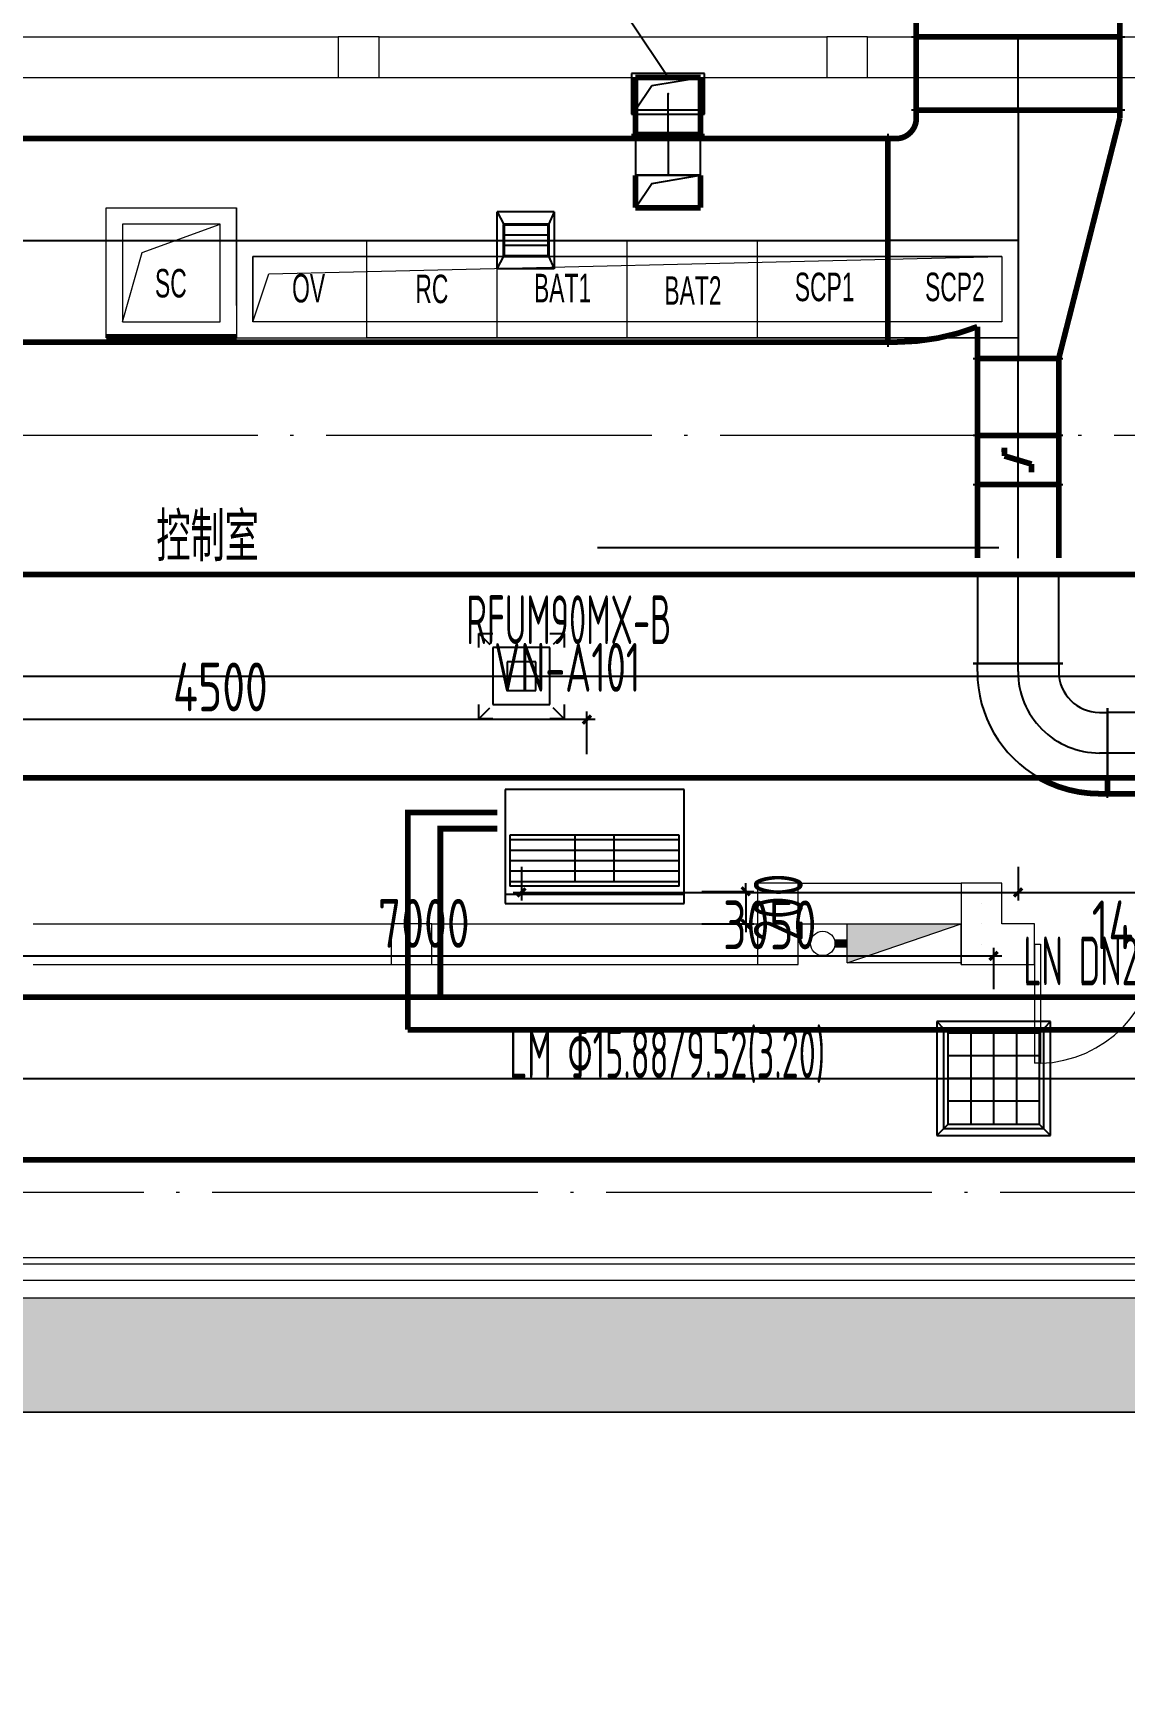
# Model space of a CAD drawing. Extents: x 4 to 13611208, y -605838 to 574722.
# Drawn here: x 13216997 to 13223704, y 181840 to 191983 of the extents above; entities that cross this region are included whole.
import ezdxf
from ezdxf.enums import TextEntityAlignment as Align

# ---------------------------------------------------------------- set-up
doc = ezdxf.new("R2010")
doc.units = 0
doc.header["$LTSCALE"] = 1000
doc.header["$MEASUREMENT"] = 0
for name, pattern in [('CENTER2', [28.575000000000003, 19.05, -3.175, 3.175, -3.175]), ('DASH', [0.35, 0.25, -0.1]), ('DOTE', [2.4200000000000004, 2, -0.2, 0.02, -0.2])]:
    doc.linetypes.add(name, pattern=pattern)
for name, color, linetype in [('DUCT-K-P中心线', 5, 'CENTER2'), ('DUCT-K-P标注', 7, 'Continuous'), ('DUCT-K-P法兰', 2, 'Continuous'), ('DUCT-K-P管', 191, 'Continuous'), ('DUCT-K-P管立管', 31, 'Continuous'), ('DUCT-K-P管端线', 2, 'Continuous'), ('DUCT-K-P风口', 7, 'Continuous'), ('DUCT-K-S中心线', 5, 'CENTER2'), ('DUCT-K-S管', 40, 'Continuous'), ('DUCT-K-S风口', 7, 'Continuous'), ('DUCT-X-S中心线', 5, 'CENTER2'), ('DUCT-X-S标注', 7, 'Continuous'), ('DUCT-X-S管', 3, 'Continuous'), ('DUCT-X-S风口', 7, 'Continuous'), ('Hvac-Hide', 8, 'Continuous'), ('VRV-标注', 7, 'Continuous'), ('VRV-管线', 70, 'Continuous'), ('VRV-设备', 140, 'Continuous')]:
    doc.layers.add(name, color=color, linetype=linetype)
doc.layers.add('建筑底图', color=8, linetype='Continuous', lineweight=13)
doc.styles.add('67', font='gbenor.shx', dxfattribs={"width": 0.7, "bigfont": 'hztxt.shx'})
doc.styles.add('C', font='HZTXT_E', dxfattribs={"width": 0.7, "bigfont": 'HZTXT'})
doc.styles.add('du', font='gbenor.shx', dxfattribs={"width": 0.8, "bigfont": 'hztxt.shx'})
doc.dimstyles.new('67', dxfattribs={"dimscale": 100, "dimtxt": 3, "dimasz": 0.5, "dimexe": 0.5, "dimexo": 2, "dimgap": 0.5, "dimtad": 2, "dimdec": 0, "dimrnd": 5, "dimzin": 0, "dimdsep": 46, "dimtxsty": 'du', "dimblk": 'ARCHTICK', "dimcen": 0, "dimdle": 0.5, "dimclrd": 256, "dimclre": 256, "dimclrt": 256, "dimazin": 0, "dimtfac": 1, "dimtdec": 0, "dimtix": 1, "dimtmove": 2, "dimatfit": 3, "dimfxl": 100, "dimtolj": 1, "dimtzin": 0, "dimlwd": -1, "dimlwe": -1, "dimarcsym": 0})

# ---------------------------------------------------------------- blocks, each defined once
blk = doc.blocks.new('3#消火栓')
at = {"ltscale": 3.5}
blk.add_hatch(color=256, dxfattribs=at).paths.add_polyline_path([(-350.0000045262278, 239.9999911990017), (-350, -8.800998352290614e-06), (349.9999954737722, 240.0000088009983)])
blk.add_line((-350, -8.800998330116272e-06), (349.9999954737723, 240.0000088009983))
blk.add_lwpolyline([(-350.0000045262277, 239.9999911990017), (349.9999954737723, 240.0000088009983), (350, 8.800998330116272e-06), (-350, -8.800998330116272e-06)], close=True)
at = {"const_width": 49.99999999999997}
blk.add_lwpolyline([(-350.0000022631139, 119.9999911990017), (-425.0000022631139, 119.9999893130735)], dxfattribs=at)
blk.add_circle((-500.0000022631139, 119.9999874271452), 75)
blk = doc.blocks.new('$DorLib2D$00000002')
for p, q in [((-0.5, -5.684341886080802e-17), (-0.5000000000000007, 0.4875)), ((-0.4750000000000007, 0.4875), (-0.5000000000000007, 0.4875)), ((-0.475, -2.842170943040401e-17), (-0.4750000000000007, 0.4875)), ((0.475, -2.842170943040401e-17), (0.4750000000000007, 0.4875)), ((0.4750000000000007, 0.4875), (0.5000000000000007, 0.4875)), ((0.5, -5.684341886080802e-17), (0.5000000000000007, 0.4875)), ((-0.5, -5.684341886080802e-17), (-0.475, -2.842170943040401e-17)), ((0.5, -5.684341886080802e-17), (0.475, -2.842170943040401e-17))]:
    blk.add_line(p, q)
at = {"lineweight": 13}
for centre, start, end in [((-0.4875, -4.263256414560601e-17), 0, 88.53071641864632), ((0.4875, -4.263256414560601e-17), 91.4692835813537, 180)]:
    blk.add_arc(centre, 0.4875, start, end, dxfattribs=at)
blk = doc.blocks.new('_FZH')
blk.add_lwpolyline([(-0.5, -0.5), (0.5, -0.5), (0.5000000000000001, 0.5), (-0.4999999999999999, 0.5)], close=True)
blk = doc.blocks.new('fnf')
for p, q in [((0, -500), (0, 600)), ((0, 600), (699.9999999459833, 600)), ((55.82597566721961, 600), (55.82597566721961, -500)), ((105.7630497701466, 570), (105.7630497701466, -470)), ((105.7630497701466, 570), (419.6532298456877, 570)), ((134.2985206861049, 570), (134.2985206861049, -470)), ((198.503330247011, 570), (198.503330247011, -470)), ((262.7081398079172, 570), (262.7081398079172, -470)), ((326.9129493688233, 570), (326.9129493688233, -470)), ((391.1177589297295, 570), (391.1177589297295, -470)), ((419.6532298456877, 570), (419.6532298456877, -470)), ((699.9999999459833, 600), (699.9999999459833, -500)), ((134.2985206861049, 170), (419.6532298456877, 170)), ((134.2985206861049, -70), (419.6532298456877, -70)), ((699.9999999459833, -500), (0, -500)), ((419.6532298456877, -470), (105.7630497701466, -470))]:
    blk.add_line(p, q)
blk = doc.blocks.new('_ArchTick')
at = {"color": 0, "linetype": 'ByBlock', "const_width": 0.4}
blk.add_lwpolyline([(-0.5, -0.5), (0.5, 0.5)], dxfattribs=at)
blk = doc.blocks.new('*D387')
at = {"layer": 'DUCT-K-P标注', "transparency": 16777216}
for p, q in [((13219997.26376572, 186860.2099365363), (13219997.26376572, 186653.5567032024)), ((13223047.16620998, 186860.2099365363), (13223047.16620998, 186653.5567032024)), ((13219947.26376572, 186703.5567032024), (13223097.16620998, 186703.5567032024))]:
    blk.add_line(p, q, dxfattribs=at)
at = {"layer": 'DUCT-K-P标注', "transparency": 16777216, "xscale": 50, "yscale": 50, "zscale": 50, "rotation": 180}
blk.add_blockref('_ArchTick', (13219997.26376572, 186703.5567032024), dxfattribs=at)
at = {"layer": 'DUCT-K-P标注', "transparency": 16777216, "xscale": 50, "yscale": 50, "zscale": 50}
blk.add_blockref('_ArchTick', (13223047.16620998, 186703.5567032024), dxfattribs=at)
at = {"layer": 'DUCT-K-P标注', "transparency": 16777216, "insert": (13221522.21498785, 186503.5567032024), "char_height": 300, "attachment_point": 5, "style": 'du'}
blk.add_mtext('\\A1;3050', dxfattribs=at)
blk = doc.blocks.new('*D388')
at = {"layer": 'DUCT-K-P标注', "transparency": 16777216}
for p, q in [((13223047.16620998, 186860.2099365363), (13223047.16620998, 186653.5567032024)), ((13224497.36620976, 186860.2099365364), (13224497.36620976, 186653.5567032024)), ((13222997.16620998, 186703.5567032024), (13224547.36620976, 186703.5567032024))]:
    blk.add_line(p, q, dxfattribs=at)
at = {"layer": 'DUCT-K-P标注', "transparency": 16777216, "xscale": 50, "yscale": 50, "zscale": 50, "rotation": 180}
blk.add_blockref('_ArchTick', (13223047.16620998, 186703.5567032024), dxfattribs=at)
at = {"layer": 'DUCT-K-P标注', "transparency": 16777216, "xscale": 50, "yscale": 50, "zscale": 50}
blk.add_blockref('_ArchTick', (13224497.36620976, 186703.5567032024), dxfattribs=at)
at = {"layer": 'DUCT-K-P标注', "transparency": 16777216, "insert": (13223772.26620987, 186503.5567032024), "char_height": 300, "attachment_point": 5, "style": 'du'}
blk.add_mtext('\\A1;1450', dxfattribs=at)
blk = doc.blocks.new('*D717')
at = {"layer": 'DUCT-X-S标注', "transparency": 16777216}
for p, q in [((13215897.36620977, 186109.5116762939), (13215897.36620977, 186363)), ((13222897.39856081, 186109.5116762939), (13222897.39856081, 186363)), ((13215847.36620977, 186313), (13222947.39856081, 186313))]:
    blk.add_line(p, q, dxfattribs=at)
at = {"layer": 'DUCT-X-S标注', "transparency": 16777216, "xscale": 50, "yscale": 50, "zscale": 50, "rotation": 180}
blk.add_blockref('_ArchTick', (13215897.36620977, 186313), dxfattribs=at)
at = {"layer": 'DUCT-X-S标注', "transparency": 16777216, "xscale": 50, "yscale": 50, "zscale": 50}
blk.add_blockref('_ArchTick', (13222897.39856081, 186313), dxfattribs=at)
at = {"layer": 'DUCT-X-S标注', "transparency": 16777216, "insert": (13219397.38238529, 186513), "char_height": 300, "attachment_point": 5, "style": 'du'}
blk.add_mtext('\\A1;7000', dxfattribs=at)
blk = doc.blocks.new('*D1916')
at = {"layer": 'VRV-标注', "transparency": 16777216}
for p, q in [((13220448.97767791, 187765.5564118185), (13215847.36620402, 187765.5564118185)), ((13215897.36620402, 187540.6912491947), (13215897.36620402, 187815.5564118185)), ((13220398.97767791, 187553.3267990359), (13220398.97767791, 187815.5564118185))]:
    blk.add_line(p, q, dxfattribs=at)
at = {"layer": 'VRV-标注', "transparency": 16777216, "xscale": 50, "yscale": 50, "zscale": 50, "rotation": 180}
blk.add_blockref('_ArchTick', (13215897.36620402, 187765.5564118185), dxfattribs=at)
at = {"layer": 'VRV-标注', "transparency": 16777216, "xscale": 50, "yscale": 50, "zscale": 50}
blk.add_blockref('_ArchTick', (13220398.97767791, 187765.5564118185), dxfattribs=at)
at = {"layer": 'VRV-标注', "transparency": 16777216, "insert": (13218148.17194097, 187965.5564118185), "char_height": 300, "attachment_point": 5, "style": 'du'}
blk.add_mtext('\\A1;4500', dxfattribs=at)
blk = doc.blocks.new('*D1927')
at = {"layer": 'VRV-标注', "transparency": 16777216}
for p, q in [((13221374.38571003, 186709.735961463), (13221374.38571003, 186759.735961463)), ((13221105.18549291, 186709.735961463), (13221424.38571003, 186709.735961463)), ((13221374.38571003, 186709.735961463), (13221374.38571003, 186509.514685582)), ((13221105.18549291, 186509.514685582), (13221424.38571003, 186509.514685582)), ((13221374.38571003, 186509.514685582), (13221374.38571003, 186459.514685582))]:
    blk.add_line(p, q, dxfattribs=at)
at = {"layer": 'VRV-标注', "transparency": 16777216, "xscale": 50, "yscale": 50, "zscale": 50}
for p, rotation in [((13221374.38571003, 186709.735961463), 270), ((13221374.38571003, 186509.514685582), 90)]:
    blk.add_blockref('_ArchTick', p, dxfattribs=dict(at, rotation=rotation))
at = {"layer": 'VRV-标注', "transparency": 16777216, "insert": (13221574.38571003, 186609.6253235246), "char_height": 300, "attachment_point": 5, "rotation": 90, "style": 'du'}
blk.add_mtext('\\A1;200', dxfattribs=at)
blk = doc.blocks.new('$风口$00000108')
for p, q in [((-250, 135), (-190, 75)), ((-250, -135), (-250, 135)), ((250, 135), (200, 75)), ((250, 135), (250, -135)), ((200, 25), (-190, 25)), ((-250, -135), (-190, -75)), ((200, -25), (-190, -25)), ((200, -75), (250, -135)), ((250, -135), (-250, -135))]:
    blk.add_line(p, q)
at = {"linetype": 'Continuous'}
blk.add_line((250, 135), (-250, 135), dxfattribs=at)
at = {"lineweight": 40}
for p, q in [((-190, 75), (200, 75)), ((-190, -75), (-190, 75)), ((200, 75), (200, -75)), ((-190, -75), (200, -75))]:
    blk.add_line(p, q, dxfattribs=at)
blk = doc.blocks.new('$风口$00000060')
for p, q in [((-299.9999999996071, 300.000000000131), (-199.9999999997381, 299.9999999998763)), ((-299.9999999998654, 200.0000000002619), (-299.9999999996071, 300.000000000131)), ((-299.9999999996071, 300.000000000131), (-222.7858342143918, 222.7858342143372)), ((199.9999999997381, 299.9999999995489), (299.9999999996071, 299.9999999998035)), ((299.9999999996071, 299.9999999998035), (222.7858342142099, 222.7858342141917)), ((299.9999999996071, 299.9999999998035), (299.9999999998654, 199.9999999999345)), ((-299.9999999994143, -299.9999999996071), (-299.9999999996726, -199.9999999997381)), ((-299.9999999994143, -299.9999999996071), (-222.7858342140134, -222.7858342139953)), ((299.9999999996071, -300.0000000001346), (222.7858342143918, -222.7858342143372)), ((299.9999999998654, -200.0000000002656), (299.9999999996071, -300.0000000001346)), ((-199.9999999995453, -299.9999999993524), (-299.9999999994143, -299.9999999996071)), ((299.9999999996071, -300.0000000001346), (199.9999999997381, -299.9999999998763))]:
    blk.add_line(p, q)
at = {"color": 0}
for p, q in [((-199.9999999997417, 199.9999999997381), (-199.9999999997417, -199.9999999997381)), ((199.9999999997381, 199.9999999997381), (-199.9999999997417, 199.9999999997381)), ((199.9999999997381, -199.9999999997381), (199.9999999997381, 199.9999999997381)), ((-99.99999999986903, 99.99999999986903), (-99.99999999986903, -99.99999999986903)), ((99.99999999986903, 99.99999999986903), (-99.99999999986903, 99.99999999986903)), ((99.99999999986903, -99.99999999986903), (99.99999999986903, 99.99999999986903)), ((-99.99999999986903, -99.99999999986903), (99.99999999986903, -99.99999999986903)), ((-199.9999999997417, -199.9999999997381), (199.9999999997381, -199.9999999997381))]:
    blk.add_line(p, q, dxfattribs=at)
blk = doc.blocks.new('$风口$00000107')
for p, q in [((100, 100), (-100, 100)), ((-100, 100), (-88.04565242974786, 88.02212024929759)), ((-100, 100), (-100, -100)), ((87.99858806887642, 87.99858806924021), (-88.02212024969049, 87.99858806924021)), ((-88.02212024969049, 87.99858806924021), (-88.02212024969049, -87.99858806924021)), ((-88.02212024969049, 87.99858806924021), (-80.0211789624882, 79.99764678206702)), ((79.99764678167412, 79.99764678206702), (87.99858806887642, 87.99858806924021)), ((87.99858806887642, -87.99858806924021), (87.99858806887642, 87.99858806924021)), ((100, 100), (88.02212024963228, 88.02212024929759)), ((100, -100), (100, 100)), ((-80.0211789624882, 79.99764678206702), (79.99764678167412, 79.99764678206702)), ((-80.0211789624882, -79.99764678206702), (-80.0211789624882, 79.99764678206702)), ((-40.01647252665134, 79.99764678206702), (-40.01647252665134, -79.99764678206702)), ((-0.01176609005779028, 79.99764678206702), (-0.01176609005779028, -79.99764678206702)), ((39.99294034583727, 79.99764678206702), (39.99294034583727, -79.99764678206702)), ((79.99764678167412, 79.99764678206702), (79.99764678167412, -79.99764678206702)), ((79.99764678167412, 39.99294034583727), (-80.0211789624882, 39.99294034583727)), ((79.99764678167412, -0.01176609002868645), (-80.0211789624882, -0.01176609002868645)), ((79.99764678167412, -39.99294034583727), (-80.0211789624882, -39.99294034583727)), ((-88.02212024969049, -87.99858806924021), (-80.0211789624882, -79.99764678206702)), ((-80.0211789624882, -79.99764678206702), (79.99764678167412, -79.99764678206702)), ((79.99764678167412, -79.99764678206702), (87.99858806887642, -87.99858806924021)), ((-100, -100), (-88.04565242974786, -88.02212024929759)), ((-100, -100), (100, -100)), ((87.99858806887642, -87.99858806924021), (-88.02212024969049, -87.99858806924021)), ((100, -100), (88.02212024963228, -88.02212024929759))]:
    blk.add_line(p, q)

msp = doc.modelspace()

# ---------------------------------------------------------------- hatches: boundary and pattern name
at = {"layer": 'VRV-管线', "linetype": 'Continuous'}
for points in [[(13219298.97767767, 187194.7359609375), (13219298.97767791, 187212.2359609877), (13219281.47767795, 187212.2359609375)], [(13219298.97767767, 187194.7359609375), (13219281.47767791, 187194.7359609877), (13219281.47767795, 187212.2359609375)]]:
    msp.add_hatch(color=256, dxfattribs=at).paths.add_polyline_path(points)
at = {"layer": 'VRV-管线', "linetype": 'DASH'}
for points in [[(13219498.97767803, 187094.7359602865), (13219498.97767791, 187112.2359609877), (13219481.47767791, 187112.2359602865)], [(13219498.97767803, 187094.7359602865), (13219481.47767791, 187094.7359609877), (13219481.47767791, 187112.2359602865)]]:
    msp.add_hatch(color=256, dxfattribs=at).paths.add_polyline_path(points)
at = {"layer": '建筑底图'}
h = msp.add_hatch(dxfattribs=at)
h.set_pattern_fill('钢筋混凝土', color=8, scale=100, style=0)
h.set_pattern_definition([(45, (793255.2557103541, 7.916241884231567e-09), (-176.7766952966369, 176.7766952966369), []), (49.99999999999999, (793255.2557103541, 7.916241884231567e-09), (717.2601826007534, -62.75213498259511), [75, -825]), (355, (793255.2557103541, 7.916241884231567e-09), (-138.751333613, 752.1921337000118), [60, -660]), (100.4514, (793315.0273903534, -5.229339992074529), (578.5093817140216, 689.4395420609536), [63.74019000000001, -701.142112]), (46.18420000000001, (793255.2557103541, 200.0000000079162), (1067.241048625644, -165.5190143290181), [112.5, -1237.5]), (96.6356, (793344.1924553532, 186.2066930079018), (934.6627055487033, 974.1178709004417), [95.610288, -1051.713]), (351.1842, (793255.2557103541, 200.0000000079162), (934.6619451336272, 974.1186009253246), [90, -990]), (21, (793355.2557103541, 150.0000000079162), (596.9070521184617, -402.6188906653388), [75, -825]), (326.0000000000001, (793355.2557103541, 150.0000000079162), (243.3153319215817, 725.150045046853), [60, -660]), (71.4514, (793404.9979433548, 116.4483940079226), (840.22262858149, 322.5304967099524), [63.74019000000001, -701.142112]), (37.50000000000001, (793255.2557103541, 7.916241884231567e-09), (12.15985531729067, 332.8938538313115), [0, -652, 0, -670, 0, -662.5]), (7.499999999999999, (793255.2557103541, 7.916241884231567e-09), (263.0695374421486, 394.4117118823602), [0, -382, 0, -637, 0, -252.5]), (327.5, (793032.2557103541, 7.916241884231567e-09), (533.822436172409, -22.55487173437976), [0, -250, 0, -780, 0, -1035]), (317.5, (792932.2557103541, 7.916241884231567e-09), (583.1861693423863, 100.1049823323177), [0, -325, 0, -518, 0, -735])])
h.paths.add_polyline_path([(13207597.36620497, 183509.5136078843), (13237197.36620502, 183509.5136078843), (13237197.36620502, 184209.5136078843), (13206897.36620497, 184209.5136078843), (13206897.36620497, 182659.5136078843), (13170947.36620497, 182659.5136078843), (13170947.36620497, 181959.5136078843), (13207597.36620497, 181959.5136078843)])

# ---------------------------------------------------------------- linework, layer by layer
at = {"layer": 'DUCT-K-P中心线'}
for p, q in [((13223047.16620997, 191509.7037603328), (13223047.16620999, 191959.5130755056)), ((13220897.36620982, 191360.6279763626), (13220897.36620982, 191610.6279763626)), ((13223047.16620997, 191509.5037603328), (13223047.16620994, 190709.5037603329)), ((13215747.76620959, 190709.5037603357), (13222246.96620993, 190709.5037603331)), ((13223047.16620994, 190709.5037603329), (13222247.16620993, 190709.5037603331)), ((13223047.16620994, 190709.5037603329), (13223047.16620993, 189984.5037603331)), ((13223047.16620998, 189509.9130752383), (13223047.16620993, 189984.303760333)), ((13223047.16620998, 189209.7130752383), (13223047.16620998, 189509.7130752383)), ((13223047.16620998, 188757.0203582479), (13223047.16620998, 189209.5130752383)), ((13224396.96620976, 187559.5173239772), (13223597.36620997, 187559.5173239804))]:
    msp.add_line(p, q, dxfattribs=at)
at = {"layer": 'DUCT-K-P标注', "elevation": 4149.799999999999}
msp.add_lwpolyline([(13220897.36620982, 191710.6279763626), (13220442.99781523, 192391.6148610187), (13217995.03361893, 192391.6148610187)], dxfattribs=at)
at = {"layer": 'DUCT-K-P标注'}
msp.add_lwpolyline([(13220463.5, 188821.5), (13222929.5, 188821.5)], dxfattribs=at)
at = {"layer": 'DUCT-K-P法兰'}
for p, q in [((13222392.16620999, 191959.6130755056), (13223702.16620999, 191959.6130755056)), ((13220672.36620982, 191735.6279763591), (13220672.36620982, 191485.6279763591)), ((13221122.36620982, 191735.6279763661), (13220672.36620982, 191735.6279763591)), ((13221122.36620982, 191485.6279763661), (13221122.36620982, 191735.6279763661)), ((13220672.36620982, 191485.6279763591), (13220697.36620982, 191485.6279763595)), ((13221097.36620982, 191485.6279763657), (13221122.36620982, 191485.6279763661)), ((13223702.16620997, 191509.6037603328), (13222392.16620997, 191509.6037603328)), ((13220672.36620982, 191360.5279763626), (13221122.36620982, 191360.5279763626)), ((13222247.06620993, 191364.5037603331), (13222247.06620993, 190054.5037603331)), ((13222772.16620993, 189984.4037603331), (13223322.16620993, 189984.4037603331)), ((13223322.16620998, 189509.8130752383), (13222772.16620998, 189509.8130752383)), ((13222772.16620998, 189209.6130752383), (13223322.16620998, 189209.6130752383)), ((13223597.26620997, 187284.5173239804), (13223597.26620997, 187407.0203582479))]:
    msp.add_line(p, q, dxfattribs=at)
at = {"layer": 'DUCT-K-P法兰', "color": 18, "true_color": 0x000000}
for p in [(13223047.16620999, 191959.7130755056, 4615), (13223047.16620999, 191959.5130755056, 4615), (13220897.36620982, 191610.6279763626, 3750), (13220897.36620982, 191610.6279763626, 3749.8), (13223047.16620997, 191509.7037603328, 4615), (13223047.16620997, 191509.5037603328, 4615), (13220897.36620982, 191360.6279763626, 4000), (13220897.36620982, 191360.4279763626, 4000), (13222246.96620993, 190709.5037603331, 4615), (13222247.16620993, 190709.5037603331, 4615), (13223047.16620993, 189984.5037603331, 4400), (13223047.16620993, 189984.303760333, 4400), (13223047.16620998, 189509.9130752383, 4400), (13223047.16620998, 189509.7130752383, 4400), (13223047.16620998, 189209.7130752383, 3900), (13223047.16620998, 189209.5130752383, 3900), (13223047.16620998, 188109.7173239804, 3900), (13223047.16620998, 188109.5173239804, 3900), (13223597.16620998, 187559.5173239804, 3900), (13223597.36620997, 187559.5173239804, 3900)]:
    msp.add_point(p, dxfattribs=at)
at = {"layer": 'DUCT-K-P管', "const_width": 35}
for points in [[(13222422.16620999, 191959.7130755056), (13222422.16620999, 192159.7130755056)], [(13223672.16620999, 192159.7130755056), (13223672.16620999, 191959.7130755056)], [(13223672.16620999, 191959.5130754771), (13222422.16620999, 191959.513075534)], [(13222422.16620999, 191959.513075534), (13222422.16620997, 191509.7037603613)], [(13223672.16620997, 191509.7037603043), (13223672.16620999, 191959.5130754771)], [(13220697.36620982, 191360.6279763596), (13220697.36620982, 191710.6279763596)], [(13220697.36620982, 191710.6279763596), (13221097.36620982, 191710.6279763656)], [(13221097.36620982, 191360.6279763656), (13221097.36620982, 191710.6279763656)], [(13222422.16620997, 191509.7037603613), (13223672.16620997, 191509.7037603043)], [(13222422.16620997, 191509.5037603615), (13222422.16620997, 191459.5037603284)], [(13223672.16620997, 191459.5037603041), (13223672.16620997, 191509.5037603041)], [(13223297.16620993, 189984.5037603331), (13223672.16620997, 191459.5037603041)], [(13222246.96620993, 191334.5037603331), (13215747.76620959, 191334.5037603357)], [(13221097.36620982, 191360.4279763745), (13220697.36620982, 191360.4279763507)], [(13222246.96620993, 190084.5037603331), (13222246.96620993, 191334.5037603331)], [(13222297.16620997, 191334.5037603331), (13222247.16620993, 191334.5037603331)], [(13222797.16620993, 190178.6349145758), (13222797.16620993, 189984.5037603331)], [(13215747.76620959, 190084.5037603357), (13222246.96620993, 190084.5037603331)], [(13222247.16620993, 190084.5037603331), (13222297.16620997, 190084.5037603331)], [(13223297.16620993, 189984.3037603556), (13222797.16620993, 189984.3037603105)], [(13222797.16620993, 189984.3037603105), (13222797.16620998, 189509.9130752158)], [(13223297.16620998, 189509.9130752609), (13223297.16620993, 189984.3037603556)], [(13222797.16620998, 189509.9130752158), (13223297.16620998, 189509.9130752609)], [(13222797.16620998, 189209.7130752383), (13222797.16620998, 189509.7130752383)], [(13223297.16620998, 189509.7130752383), (13223297.16620998, 189209.7130752383)], [(13222963.83287664, 189434.7130752383), (13222960.5415642, 189409.7130752383)], [(13222963.83287664, 189384.7130752383), (13222963.83287664, 189434.7130752383)], [(13223130.49954331, 189334.7130752383), (13222963.83287664, 189384.7130752383)], [(13223130.49954331, 189284.7130752383), (13223130.49954331, 189334.7130752383)], [(13223297.16620998, 189209.5130752383), (13222797.16620998, 189209.5130752383)], [(13222797.16620998, 189209.5130752383), (13222797.16620998, 188757.0203582479)], [(13223297.16620998, 188757.0203582479), (13223297.16620998, 189209.5130752383)], [(13223597.36620997, 187407.0203582479), (13223597.36620997, 187309.5173239804)], [(13223597.16620998, 187309.5173239804), (13223547.16620998, 187309.5173239804)], [(13223597.36620997, 187309.5173239804), (13224646.96620973, 187309.5173239762)]]:
    msp.add_lwpolyline(points, dxfattribs=at)
at = {"layer": 'DUCT-K-P管', "extrusion": (0, 0, -1), "const_width": 35}
for points in [[(-13222422.16620997, 191459.5037603284, 0.4142135623571376), (-13222297.16620997, 191334.5037603315)], [(-13223547.16620998, 187309.5173239804, 0.129619239143843), (-13223177.37206493, 187407.0203582482)]]:
    msp.add_lwpolyline(points, format="xyb", dxfattribs=at)
at = {"layer": 'DUCT-K-P管', "const_width": 35}
msp.add_lwpolyline([(13222297.16620997, 190084.5037603331, 0.09331155001739931), (13222797.16620993, 190178.634914576)], format="xyb", dxfattribs=at)
at = {"layer": 'DUCT-K-P管', "color": 18, "true_color": 0x000000}
for p in [(13220897.36620982, 191610.6279763626, 3750), (13223047.16620997, 191509.5037603328, 4615), (13220897.36620982, 191360.6279763626, 4000), (13222247.16620993, 190709.5037603331, 4615), (13223047.16620993, 189984.5037603331, 4400), (13223047.16620998, 189509.7130752383, 4400), (13223047.16620998, 189209.7130752383, 3900), (13223047.16620998, 188109.5173239804, 3900), (13223597.16620998, 187559.5173239804, 3900)]:
    msp.add_point(p, dxfattribs=at)
at = {"layer": 'DUCT-K-P管立管', "const_width": 35}
for points in [[(13220697.36620984, 191109.5153041147), (13220697.36620984, 190909.5153041147)], [(13221097.36620984, 190909.5153041147), (13221097.36620984, 191109.5153041147)], [(13220697.36620984, 190909.5153041147), (13221097.36620984, 190909.5153041147)]]:
    msp.add_lwpolyline(points, dxfattribs=at)
at = {"layer": 'DUCT-K-P管端线'}
for p, q in [((13222422.16620999, 191959.7130755056), (13223672.16620999, 191959.7130755056)), ((13223672.16620997, 191509.5037603041), (13222422.16620997, 191509.5037603615)), ((13221097.36620982, 191360.6279763656), (13220697.36620982, 191360.6279763596)), ((13222247.16620993, 191334.5037603331), (13222247.16620993, 190084.5037603331)), ((13220797.36620984, 191059.5153041147), (13221097.36620984, 191109.5153041147)), ((13220697.36620984, 190909.5153041147), (13220797.36620984, 191059.5153041147)), ((13222797.16620993, 189984.5037603331), (13223297.16620993, 189984.5037603331)), ((13222797.16620998, 189509.7130752383), (13223297.16620998, 189509.7130752383)), ((13223297.16620998, 189209.7130752383), (13222797.16620998, 189209.7130752383)), ((13223597.16620998, 187309.5173239804), (13223597.16620998, 187407.0203582479))]:
    msp.add_line(p, q, dxfattribs=at)
at = {"layer": 'DUCT-K-S中心线'}
msp.add_line((13215747.76620953, 188032.0203582481), (13224647.16620973, 188032.0203582405), dxfattribs=at)
at = {"layer": 'DUCT-K-S管', "const_width": 35}
for points in [[(13224647.16620973, 188657.0203582405), (13215747.76620953, 188657.0203582481)], [(13215747.76620953, 187407.0203582481), (13224647.16620973, 187407.0203582405)]]:
    msp.add_lwpolyline(points, dxfattribs=at)
at = {"layer": 'DUCT-X-S中心线'}
msp.add_line((13214425, 185559.5116762939), (13230546.9662034, 185559.5116762934), dxfattribs=at)
at = {"layer": 'DUCT-X-S管', "const_width": 35}
for points in [[(13230546.9662034, 186059.5116762934), (13214425, 186059.5116762939)], [(13214425, 185059.5116762939), (13230546.9662034, 185059.5116762934)]]:
    msp.add_lwpolyline(points, dxfattribs=at)
at = {"layer": 'Hvac-Hide'}
for p, q in [((13221097.36620982, 191710.6279763657), (13220697.36620982, 191710.6279763595)), ((13220697.36620982, 191710.6279763595), (13220697.36620982, 191510.6279763596)), ((13220697.36620982, 191510.6279763595), (13220797.36620982, 191660.627976361)), ((13220797.36620982, 191660.627976361), (13221097.36620982, 191710.6279763654)), ((13221097.36620982, 191510.6279763657), (13221097.36620982, 191710.6279763656)), ((13220697.36620982, 191510.6279763595), (13221097.36620982, 191510.6279763657)), ((13220697.36620982, 191485.6279763595), (13221097.36620982, 191485.6279763657)), ((13220697.36620983, 191334.5037603337), (13220697.36620984, 191109.5153041029)), ((13220897.36620983, 191334.5037603337), (13220897.36620984, 191109.5153041147)), ((13221097.36620984, 191109.5153041266), (13221097.36620983, 191334.5037603336)), ((13220697.36620984, 191109.5153041029), (13221097.36620984, 191109.5153041266)), ((13221097.36620984, 191109.5153041147), (13220697.36620984, 191109.5153041147)), ((13222797.16620998, 188657.0203582479), (13222797.16620998, 188109.7173239804)), ((13223047.16620998, 188109.7173239804), (13223047.16620998, 188657.0203582479)), ((13223297.16620998, 188109.7173239804), (13223297.16620998, 188657.0203582479)), ((13222772.16620998, 188109.6173239804), (13223322.16620998, 188109.6173239804)), ((13223322.16620998, 188109.6173239804), (13222772.16620998, 188109.6173239804)), ((13222797.16620998, 188109.7173239804), (13223297.16620998, 188109.7173239804)), ((13222797.16620998, 188059.5173239804), (13222797.16620998, 188109.5173239804)), ((13222797.16620998, 188109.5173239804), (13223297.16620998, 188109.5173239804)), ((13223047.16620998, 188059.5173239804), (13223047.16620998, 188109.5173239804)), ((13223297.16620998, 188109.5173239804), (13223297.16620998, 188059.5173239804)), ((13223322.16620998, 188109.6173239804), (13223322.16620998, 188109.6173239804)), ((13223547.16620998, 187809.5173239804), (13223597.16620998, 187809.5173239804)), ((13223597.16620998, 187809.5173239804), (13223597.16620998, 187559.5173239804)), ((13223597.26620997, 187834.5173239804), (13223597.26620997, 187407.0203582479)), ((13223597.26620997, 187407.0203582479), (13223597.26620997, 187834.5173239804)), ((13224296.96620976, 187809.5173239803), (13223597.36620997, 187809.5173239804)), ((13223597.36620997, 187809.5173239804), (13223597.36620997, 187407.0203582479)), ((13223597.16620998, 187559.5173239804), (13223547.16620998, 187559.5173239804)), ((13223597.16620998, 187559.5173239804), (13223597.16620998, 187407.0203582479)), ((13224296.96620976, 187559.5173239803), (13223597.36620997, 187559.5173239804))]:
    msp.add_line(p, q, dxfattribs=at)
for centre, radius, start, end in [((13223547.16620998, 188059.5173239787), 749.9999999992137, 179.9999999998688, 240.4581693678454), ((13223547.16620997, 188059.5173239778), 499.9999999974389, 179.9999999997065, 270.0000000004268), ((13223547.16620998, 188059.5173239806), 250, 180.0000000000533, 270)]:
    msp.add_arc(centre, radius, start, end, dxfattribs=at)
at = {"layer": 'VRV-管线', "linetype": 'Continuous', "const_width": 35}
for points in [[(13219298.97767791, 187194.7359609877), (13219848.97767791, 187194.7359609877)], [(13219298.97767791, 185859.7359684658), (13219298.97767791, 187194.7359609877)], [(13219298.97767791, 185859.5136328399), (13225977.36620003, 185859.5136328399)]]:
    msp.add_lwpolyline(points, dxfattribs=at)
at = {"layer": 'VRV-管线', "linetype": 'DASH', "const_width": 35}
for points in [[(13219498.97767791, 187094.7359609877), (13219848.97767791, 187094.7359609877)], [(13219498.97767791, 186059.7359683578), (13219498.97767791, 187094.7359609877)], [(13219498.97767791, 186059.5146911733), (13230845.01609973, 186059.5146911733)]]:
    msp.add_lwpolyline(points, dxfattribs=at)
at = {"layer": '建筑底图'}
for p, q in [((13215547.36620898, 191959.5130754354), (13218872.36608008, 191959.5130754359)), ((13219122.36608008, 191959.5130755513), (13221872.36608008, 191959.5130756372)), ((13222122.36608008, 191959.5130754969), (13224847.36608008, 191959.5130755224)), ((13215547.3662096, 191709.5130755074), (13218872.36608008, 191709.5130754201)), ((13219122.36608008, 191709.5130755512), (13221872.36608008, 191709.5130755989)), ((13222122.36608008, 191709.5130755322), (13224847.3662098, 191709.5130755897)), ((13218247.36620984, 190309.5300518312), (13218247.36620984, 190909.5229970106)), ((13219047.36620984, 190109.5223589354), (13219047.36620984, 190709.5153041147)), ((13219847.36620984, 190109.5223589354), (13219847.36620984, 190709.5153041147)), ((13220647.36620984, 190109.5223589354), (13220647.36620984, 190709.5153041147)), ((13221447.36620984, 190109.5223589354), (13221447.36620984, 190709.5153041147)), ((13221447.36620984, 190109.5223589354), (13221447.36620984, 190709.5153041147)), ((13222247.36620984, 190109.5223589354), (13222247.36620984, 190709.5153041147)), ((13223047.36620984, 190109.5223589354), (13223047.36620984, 190709.5153041147)), ((13221697.36620967, 186759.5146855883), (13222697.63313121, 186759.5146855047)), ((13222947.6331307, 186759.5148643853), (13222697.63313128, 186759.5148643853)), ((13222697.63313128, 186759.5148643853), (13222697.63313123, 186259.514864361)), ((13222947.63313076, 186509.5148643753), (13222947.6331307, 186759.5148643853)), ((13221572.36621123, 186634.5146856033), (13221572.36621123, 186634.5146856033)), ((13222822.36621004, 186634.5146856033), (13222822.36621004, 186634.5146856033)), ((13216997.36620703, 186509.5146857354), (13219197.36620703, 186509.5146854878)), ((13219447.36620703, 186509.5146856219), (13221447.36621004, 186509.5146855672)), ((13221572.36621123, 186509.5146854007), (13221572.36621123, 186509.5146854007)), ((13221697.36620967, 186509.514685742), (13222697.63313118, 186509.5146855282)), ((13222697.36620873, 186259.5146844297), (13222697.36620873, 186509.514685742)), ((13222822.36621004, 186509.5146850218), (13222822.36621004, 186509.5146850218)), ((13223147.36621375, 186509.5148643796), (13222947.63313076, 186509.5148643753)), ((13223147.36621374, 186259.514864361), (13223147.36621375, 186509.5148643796)), ((13221572.36621123, 186384.514685198), (13221572.36621123, 186384.514685198)), ((13222822.36621004, 186384.5146844403), (13222822.36621004, 186384.5146844403)), ((13216997.36620703, 186259.5146854917), (13219197.36620703, 186259.5146854853)), ((13219447.36620703, 186259.5146855988), (13221447.36621004, 186259.514685685)), ((13222697.63313123, 186259.514864361), (13223147.36621374, 186259.514864361))]:
    msp.add_line(p, q, dxfattribs=at)
at = {"layer": '建筑底图', "color": 8, "linetype": 'DOTE'}
for p, q in [((13232897.36620497, 189509.5130752383), (13119297.36620772, 189509.5130752383)), ((13474197.36620497, 184859.5146856282), (13119297.36620772, 184859.5146856282))]:
    msp.add_line(p, q, dxfattribs=at)
at = {"layer": '建筑底图', "color": 8}
for p, q in [((13231247.36620442, 184419.5136078843), (13206687.36620496, 184419.5136078843)), ((13231347.36620442, 184319.5136078843), (13206787.36620496, 184319.5136078843)), ((13310897.36622271, 184209.5136078843), (13206897.36620497, 184209.5136078843)), ((13311597.36622271, 183509.5136078843), (13207597.36620497, 183509.5136078843))]:
    msp.add_line(p, q, dxfattribs=at)
at = {"layer": '建筑底图'}
for points in [[(13217447.36620984, 190909.5229970106), (13218247.36620984, 190909.5229970106), (13218247.36620984, 190109.5229970106), (13217447.36620984, 190109.5229970106)], [(13218147.36364556, 190209.52299701), (13218147.36364556, 190809.52299701), (13217547.36620984, 190809.52299701), (13217547.36620984, 190209.52299701)], [(13217547.36620984, 190209.5229982649), (13217667.25571035, 190635.0000000079), (13218147.36364556, 190809.52299701), (13217547.36620984, 190809.52299701)], [(13218347.36620984, 190209.5138188894), (13218444.75571035, 190504.0000000079), (13222947.36620984, 190609.5223589349), (13218347.36620984, 190609.5138188894)], [(13222947.36620984, 190609.5223589353), (13222947.36620984, 190209.5223589353), (13218347.36620984, 190209.5138188894), (13218347.36620984, 190609.5138188894)]]:
    msp.add_lwpolyline(points, close=True, dxfattribs=at)
for points in [[(13223047.36620984, 190709.5153041147), (13218247.36620984, 190709.5153041147), (13218247.36620984, 190109.5223589354), (13223047.36620984, 190109.5153041147)], [(13223047.36620984, 190109.5153041147), (13219047.36620984, 190109.5153041147), (13219047.36620984, 190709.5153041147), (13223047.36620984, 190709.5153041147)]]:
    msp.add_lwpolyline(points, dxfattribs=at)
at = {"layer": '建筑底图', "const_width": 50}
msp.add_lwpolyline([(13218247.36620984, 190109.5229970106), (13217447.36620984, 190109.5204327033)], dxfattribs=at)
at = {"layer": '建筑底图', "color": 8}
for points in [[(13189447.36620533, 182909.5136078843), (13206647.36620497, 182909.5136078843), (13206647.36620497, 184459.5129460172), (13274397.36620496, 184459.5129460172)], [(13168947.36620497, 181959.5136078843), (13207597.36620497, 181959.5136078843), (13207597.36620497, 183509.5136078843), (13311597.36622271, 183509.5136078843), (13311597.36622271, 184159.5155477665), (13438197.36620497, 184159.5155477665), (13438197.36620731, 183959.5170308359), (13443697.36620498, 183959.5170308359), (13443697.36620498, 171509.5140157907), (13434296.97019093, 171509.514015788), (13434296.97019093, 165209.5140158274), (13477297.36621002, 165209.5140158488)]]:
    msp.add_lwpolyline(points, dxfattribs=at)

# ---------------------------------------------------------------- block references
at = {"layer": 'DUCT-K-P风口', "xscale": 0.7000000000000001, "yscale": 1.296296296296296}
msp.add_blockref('$风口$00000108', (13220022.40150459, 190709.5037603332, 3500), dxfattribs=at)
at = {"layer": 'DUCT-K-S风口', "xscale": 0.875, "yscale": 0.875}
msp.add_blockref('$风口$00000060', (13219997.26376572, 188032.0203582481, 3500), dxfattribs=at)
at = {"layer": 'DUCT-X-S风口', "xscale": 3.5, "yscale": 3.5}
msp.add_blockref('$风口$00000107', (13222897.39856081, 185559.5116762939, 3500), dxfattribs=at)
at = {"layer": 'VRV-设备', "xscale": -1, "rotation": 270}
msp.add_blockref('fnf', (13220396.12920626, 186634.735961463), dxfattribs=at)
at = {"layer": '建筑底图'}
for name, p, xscale, yscale, zscale in [('_FZH', (13218997.36607975, 191834.5130735203), 250, 250, 250), ('_FZH', (13221997.36607975, 191834.5130735203), 250, 250, 250), ('_FZH', (13221572.36621012, 186509.5146842583), 250.0000000018626, 500.0000026882044, 500.0000026882044), ('_FZH', (13219322.36620837, 186384.5146856186), 250, 250, 250), ('$DorLib2D$00000002', (13223897.36621015, 186384.5146844403), -1500, -1500, -1500)]:
    msp.add_blockref(name, p, dxfattribs=dict(at, xscale=xscale, yscale=yscale, zscale=zscale))
at = {"layer": '建筑底图', "ltscale": 100}
msp.add_blockref('3#消火栓', (13222347.63313104, 186269.514676797), dxfattribs=at)

# ---------------------------------------------------------------- texts
at = {"layer": 'VRV-标注'}
for s, style, width, p in [('RFUM90MX-B', '67', 0.6, (13220287.84224365, 188378.4698608154)), ('VN-A101', 'du', 0.7, (13220278.61238508, 188085.5609404978)), ('LN DN25(3.20)', '67', 0.6, (13223729.188786, 186281.7055721767)), ('LM Φ15.88/9.52(3.20)', '67', 0.6, (13220892.14299287, 185711.6063819633, -3200))]:
    msp.add_text(s, height=300, dxfattribs=dict(at, style=style, width=width)).set_placement(p, align=Align.MIDDLE_CENTER)
at = {"layer": '建筑底图', "style": 'C'}
for s, height, width, p in [('SC', 175, 0.6, (13217746.41818173, 190358.6118237675, -9.367571285586618e-06)), ('控制室', 300, 0.7, (13217754.6769702, 188736.7202421087))]:
    msp.add_text(s, height=height, dxfattribs=dict(at, width=width)).set_placement(p)
at = {"layer": '建筑底图', "style": 'C', "width": 0.6}
for s, p in [('OV', (13218689.90318743, 190415.5736532584, -1.646895590622388e-09)), ('RC', (13219447.00158721, 190411.3659287757, -1.646895607112818e-09)), ('BAT1', (13220249.59034873, 190416.3389152187, -1.646895607112818e-09)), ('SCP1', (13221859.2709004, 190423.3500838418, -1.646895607112819e-09)), ('SCP2', (13222659.2709004, 190423.3500838416, -1.646895607112819e-09)), ('BAT2', (13221050.36721839, 190402.4621398831, -1.646895607112818e-09))]:
    msp.add_text(s, height=175, dxfattribs=at).set_placement(p, align=Align.MIDDLE)

# ---------------------------------------------------------------- dimensions: what is measured, and where the dimension line sits
at = {"layer": 'DUCT-K-P标注'}
for base, p1, p2, picture, middle in [((13223047.16620998, 186703.5567032024), (13219997.26376572, 187060.2099365363, 4700), (13223047.16620998, 187060.2099365363, 4700), '*D387', (13221522.21498785, 186503.5567032024)), ((13224497.36620976, 186703.5567032024), (13223047.16620998, 187060.2099365363, 4700), (13224497.36620976, 187060.2099365364, 1.862645149230957e-09), '*D388', (13223772.26620987, 186503.5567032024))]:
    dim = msp.add_linear_dim(base=base, p1=p1, p2=p2, dimstyle='67', dxfattribs=at)
    dim.commit()
    dim.dimension.update_dxf_attribs({"geometry": picture, "text_midpoint": middle})
at = {"layer": 'DUCT-X-S标注'}
dim = msp.add_linear_dim(base=(13222897.39856081, 186313), p1=(13215897.36620977, 185909.5116762939), p2=(13222897.39856081, 185909.5116762939, 3500), dimstyle='67', dxfattribs=at)
dim.commit()
dim.dimension.update_dxf_attribs({"geometry": '*D717', "text_midpoint": (13219397.38238529, 186513)})
at = {"layer": 'VRV-标注'}
dim = msp.add_linear_dim(base=(13215897.36620402, 187765.5564118185), p1=(13220398.97767791, 187353.3267990359), p2=(13215897.36620402, 187340.6912491947), dimstyle='67', dxfattribs=at)
dim.commit()
dim.dimension.update_dxf_attribs({"geometry": '*D1916', "text_midpoint": (13218148.17194097, 187965.5564118185)})
dim = msp.add_linear_dim(base=(13221374.38571003, 186509.514685582), p1=(13220905.18549291, 186709.735961463), p2=(13220905.18549291, 186509.514685582), angle=90, dimstyle='67', dxfattribs=at)
dim.commit()
dim.dimension.update_dxf_attribs({"geometry": '*D1927', "text_midpoint": (13221574.38571003, 186609.6253235246)})

doc.saveas('drawing.dxf')
